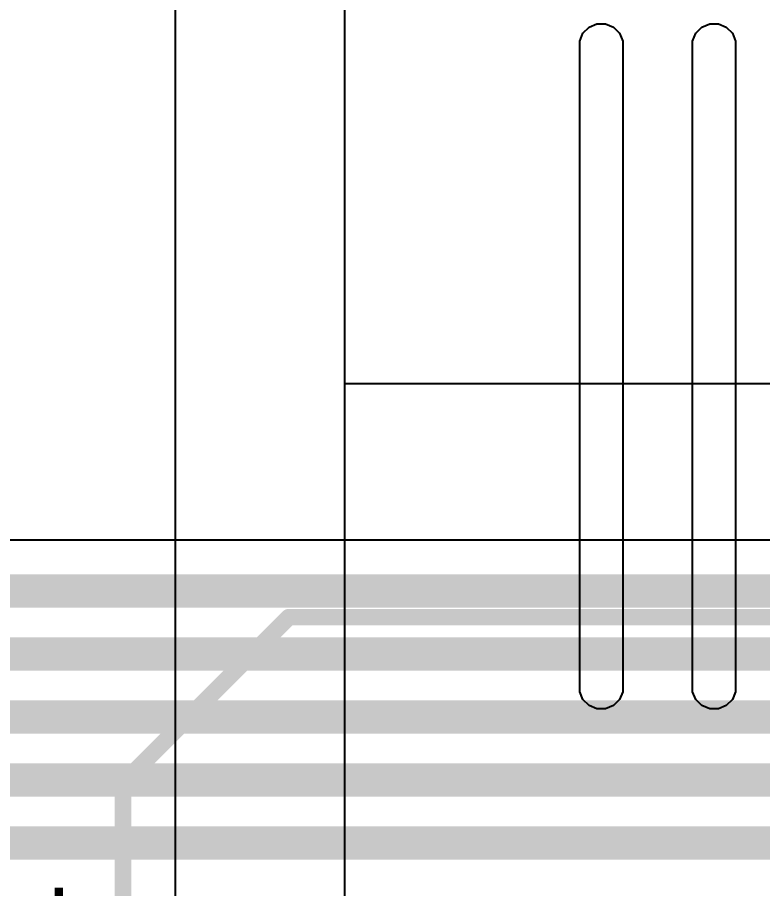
# Model space of a CAD drawing. Header units: inches. Extents: x -4 to 5258, y -4 to 5281.
# Drawn here: x 103.98 to 109.69, y 40.54 to 47.21 of the extents above; entities that cross this region are included whole.
import ezdxf

# ---------------------------------------------------------------- set-up
doc = ezdxf.new("R2010")
doc.units = ezdxf.units.IN
for name, color, linetype in [('Bottom Layer', 5, 'Continuous'), ('Bottom Solder', 6, 'Continuous'), ('Layer 2', 76, 'Continuous'), ('Top Overlay', 2, 'Continuous')]:
    doc.layers.add(name, color=color, linetype=linetype)
doc.styles.add('Arial', font='', dxfattribs={"height": 0.2})
doc.styles.get('Arial').set_extended_font_data('Arial')

# ---------------------------------------------------------------- blocks, each defined once
blk = doc.blocks.new('SVZ1VM101E09E00RAXXX_262')
at = {"layer": 'Top Overlay'}
for points in [[(-3.302, 2.032, 0.127, 0.127, 0), (-2.032, 3.302, 0.127, 0.127, 0)], [(-2.032, 3.302, 0.127, 0.127, 0), (-1.905, 3.302, 0.127, 0.127, 0)], [(-1.905, 3.302, 0.127, 0.127, 0), (3.302, 3.302, 0.127, 0.127, 0)], [(-3.302, 0.8311, 0.127, 0.127, 0), (-3.302, 2.032, 0.127, 0.127, 0)]]:
    blk.add_lwpolyline(points, format="xyseb", dxfattribs=at)
for points in [[(-2.0638, 3.302, 0.0635, 0.0635, 1), (-2.0002, 3.302, 0.0635, 0.0635, 1)], [(-2.0638, 3.302, 0.0635, 0.0635, 1), (-2.0002, 3.302, 0.0635, 0.0635, 1)], [(-1.9367, 3.302, 0.0635, 0.0635, 1), (-1.8733, 3.302, 0.0635, 0.0635, 1)], [(-1.9367, 3.302, 0.0635, 0.0635, 1), (-1.8733, 3.302, 0.0635, 0.0635, 1)], [(-3.3338, 2.032, 0.0635, 0.0635, 1), (-3.2702, 2.032, 0.0635, 0.0635, 1)], [(-3.3338, 2.032, 0.0635, 0.0635, 1), (-3.2702, 2.032, 0.0635, 0.0635, 1)]]:
    blk.add_lwpolyline(points, format="xyseb", close=True, dxfattribs=at)
at = {"layer": 'Top Overlay', "style": 'Arial'}
blk.add_text('+', height=0.635, dxfattribs=at).set_placement((-4.05, 0.6986))

msp = doc.modelspace()

# ---------------------------------------------------------------- linework, layer by layer
at = {"layer": 'Bottom Layer'}
for p, q in [((105.1898, 48.3151), (105.1898, 21.0837)), ((106.4882, 19.5597), (106.4882, 47.9287)), ((106.4882, 44.4009), (106.4882, 47.9287)), ((125.6622, 44.4009), (106.4882, 44.4009))]:
    msp.add_line(p, q, dxfattribs=at)
at = {"layer": 'Bottom Solder'}
for p, q in [((108.3112, 47.0862), (108.3576, 47.1326)), ((108.3576, 47.1326), (108.4183, 47.1578)), ((108.4183, 47.1578), (108.4512, 47.1578)), ((108.4512, 47.1578), (108.484, 47.1578)), ((108.484, 47.1578), (108.5447, 47.1326)), ((108.5447, 47.1326), (108.5911, 47.0862)), ((109.1748, 47.0862), (109.2212, 47.1326)), ((109.2212, 47.1326), (109.2819, 47.1578)), ((109.2819, 47.1578), (109.3148, 47.1578)), ((109.3148, 47.1578), (109.3476, 47.1578)), ((109.3476, 47.1578), (109.4083, 47.1326)), ((109.4083, 47.1326), (109.4547, 47.0862)), ((108.2861, 47.0255), (108.3112, 47.0862)), ((108.5911, 47.0862), (108.6163, 47.0255)), ((109.1497, 47.0255), (109.1748, 47.0862)), ((109.4547, 47.0862), (109.4799, 47.0255)), ((108.2861, 46.9927), (108.2861, 47.0255)), ((108.2861, 42.0778), (108.2861, 46.9927)), ((108.6163, 47.0255), (108.6163, 46.9927)), ((108.6163, 46.9927), (108.6163, 46.9927)), ((108.6163, 46.9927), (108.6163, 42.0778)), ((109.1497, 46.9927), (109.1497, 47.0255)), ((109.1497, 42.0778), (109.1497, 46.9927)), ((109.4799, 47.0255), (109.4799, 46.9927)), ((109.4799, 46.9927), (109.4799, 46.9927)), ((109.4799, 46.9927), (109.4799, 42.0778)), ((108.2861, 42.0778), (108.2861, 42.0778)), ((108.2861, 42.0449), (108.2861, 42.0778)), ((108.3112, 41.9842), (108.2861, 42.0449)), ((108.6163, 42.0449), (108.5911, 41.9842)), ((108.6163, 42.0778), (108.6163, 42.0449)), ((109.1497, 42.0778), (109.1497, 42.0778)), ((109.1497, 42.0449), (109.1497, 42.0778)), ((109.1748, 41.9842), (109.1497, 42.0449)), ((109.4799, 42.0449), (109.4547, 41.9842)), ((109.4799, 42.0778), (109.4799, 42.0449)), ((108.3576, 41.9378), (108.3112, 41.9842)), ((108.5911, 41.9842), (108.5447, 41.9378)), ((109.2212, 41.9378), (109.1748, 41.9842)), ((109.4547, 41.9842), (109.4083, 41.9378)), ((108.4183, 41.9127), (108.3576, 41.9378)), ((108.4512, 41.9127), (108.4183, 41.9127)), ((108.484, 41.9127), (108.4512, 41.9127)), ((108.5447, 41.9378), (108.484, 41.9127)), ((109.2819, 41.9127), (109.2212, 41.9378)), ((109.3148, 41.9127), (109.2819, 41.9127)), ((109.3476, 41.9127), (109.3148, 41.9127)), ((109.4083, 41.9378), (109.3476, 41.9127))]:
    msp.add_line(p, q, dxfattribs=at)
at = {"layer": 'Layer 2'}
msp.add_line((129.5629, 43.2047), (103.5783, 43.2047), dxfattribs=at)
for points in [[(45.9467, 42.8162, 0.254, 0.254, 0), (129.5629, 42.8162, 0.254, 0.254, 0)], [(46.1466, 42.3336, 0.254, 0.254, 0), (128.2567, 42.3336, 0.254, 0.254, 0)], [(46.3465, 41.851, 0.254, 0.254, 0), (125.787, 41.851, 0.254, 0.254, 0)], [(46.8466, 41.3684, 0.254, 0.254, 0), (120.9207, 41.3684, 0.254, 0.254, 0)], [(47.398, 40.8858, 0.254, 0.254, 0), (117.1832, 40.8858, 0.254, 0.254, 0)]]:
    msp.add_lwpolyline(points, format="xyseb", dxfattribs=at)

# ---------------------------------------------------------------- block references
msp.add_blockref('SVZ1VM101E09E00RAXXX_262', (108.0918, 39.3132))

doc.saveas('drawing.dxf')
